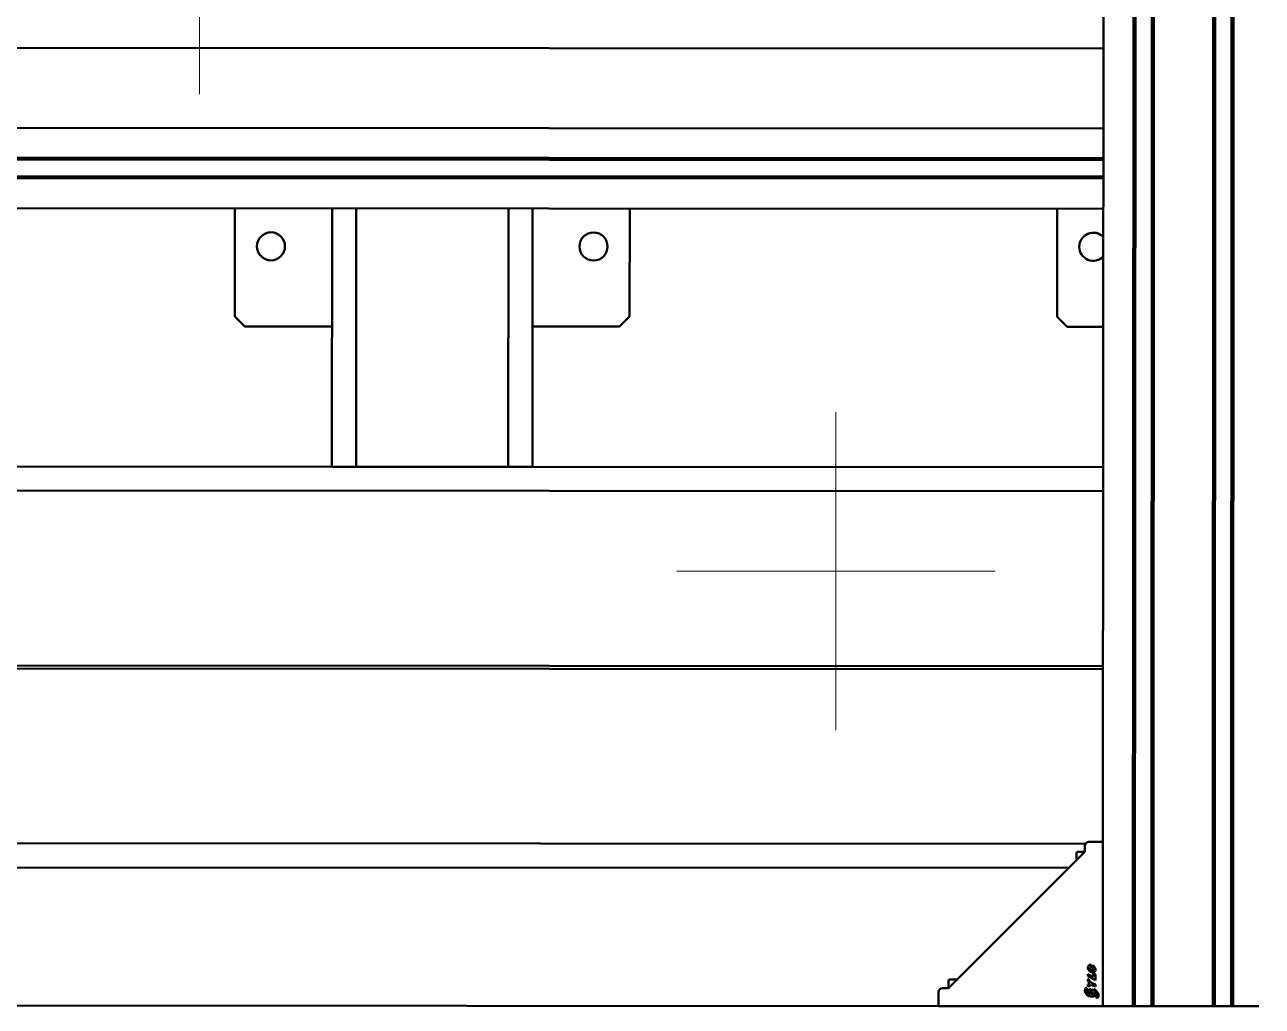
# Model space of a CAD drawing. Header units: millimetres. Extents: x 845401 to 948039, y 511594 to 550263.
# Drawn here: x 914325 to 914943, y 535331 to 535820 of the extents above; entities that cross this region are included whole.
import ezdxf

# ---------------------------------------------------------------- set-up
doc = ezdxf.new("R2010")
doc.units = ezdxf.units.MM
doc.layers.add('00', color=7, linetype='Continuous')
doc.layers.add('A-剖-0.10mm.......SECT-L01', color=255, linetype='Continuous', lineweight=18)
doc.layers.add('可见 (ISO)', color=7, linetype='Continuous', lineweight=50)

# ---------------------------------------------------------------- blocks, each defined once
blk = doc.blocks.new('单件分离新结构核图')
at = {"layer": '可见 (ISO)'}
for p, q in [((4621126.37, 894067.08), (4621126.37, 895166.33)), ((4621141.37, 893985.08), (4621141.37, 895166.33)), ((4621142.37, 893985.08), (4621142.37, 895166.33)), ((4621150.57, 893985.08), (4621150.57, 895166.33)), ((4621151.57, 893985.08), (4621151.57, 895166.33)), ((4621181.17, 893985.08), (4621181.17, 895166.33)), ((4621182.17, 893985.08), (4621182.17, 895166.33)), ((4621190.37, 893985.08), (4621190.37, 895166.33)), ((4621191.37, 893985.08), (4621191.37, 895166.33)), ((4619956.37, 894463.08), (4621126.37, 894463.08)), ((4621126.37, 894423.08), (4619956.37, 894423.08)), ((4621126.37, 894408.28), (4620179.37, 894408.28)), ((4621126.37, 894407.28), (4620179.37, 894407.28)), ((4621126.37, 894399.08), (4620179.37, 894399.08)), ((4621126.37, 894398.08), (4620179.37, 894398.08)), ((4621126.37, 894383.08), (4620179.37, 894383.08)), ((4620693.02, 894383.08), (4620693.02, 894329.08)), ((4620741.52, 894254.08), (4620741.52, 894383.08)), ((4620753.52, 894383.08), (4620753.52, 894254.08)), ((4620829.52, 894383.08), (4620829.52, 894254.08)), ((4620841.52, 894254.08), (4620841.52, 894383.08)), ((4620890.02, 894383.08), (4620890.02, 894329.08)), ((4621103.41, 894383.08), (4621103.41, 894329.08)), ((4620698.02, 894324.08), (4620693.02, 894329.08)), ((4620890.02, 894329.08), (4620885.02, 894324.08)), ((4621108.41, 894324.08), (4621103.41, 894329.08)), ((4620741.02, 894324.08), (4620698.02, 894324.08)), ((4620741.52, 894324.08), (4620741.02, 894324.08)), ((4620842.02, 894324.08), (4620841.52, 894324.08)), ((4620885.02, 894324.08), (4620842.02, 894324.08)), ((4621126.37, 894324.08), (4621108.41, 894324.08)), ((4620443.36, 894254.08), (4620741.52, 894254.08)), ((4620741.52, 894254.08), (4620743.52, 894254.08)), ((4620753.52, 894254.08), (4620743.52, 894254.08)), ((4620753.52, 894254.08), (4620829.52, 894254.08)), ((4620839.52, 894254.08), (4620829.52, 894254.08)), ((4620839.52, 894254.08), (4620841.52, 894254.08)), ((4620841.52, 894254.08), (4621126.37, 894254.08)), ((4621126.37, 894242.08), (4619956.37, 894242.08)), ((4621126.37, 894154.83), (4619956.37, 894154.83)), ((4619956.37, 894153.33), (4621126.37, 894153.33)), ((4621117.63, 894066.08), (4619965.1, 894066.08)), ((4621126.37, 894067.08), (4621119.37, 894067.08)), ((4621126.37, 893985.08), (4621126.37, 894067.08)), ((4621117.37, 894062.08), (4621049.37, 893994.08)), ((4621113.17, 894057.88), (4621113.17, 894061.48)), ((4621113.77, 894062.08), (4621117.37, 894062.08)), ((4621117.37, 894065.08), (4621117.37, 894062.08)), ((4619973.37, 894054.08), (4621109.37, 894054.08)), ((4621120.49, 894004.58), (4621120.49, 894005.68)), ((4621121.14, 894004.18), (4621121.14, 894005.49)), ((4621049.37, 893997.68), (4621049.37, 893994.08)), ((4621049.97, 893998.28), (4621053.57, 893998.28)), ((4621121.74, 893999.7), (4621118.8, 894001.09)), ((4621118.8, 894001.09), (4621118.8, 893999.99)), ((4621118.8, 893999.99), (4621122.74, 893998.13)), ((4621120.67, 893996.69), (4621118.8, 893998.68)), ((4621118.8, 893998.68), (4621118.8, 893997.58)), ((4621118.8, 893997.58), (4621119.92, 893996.39)), ((4621121.74, 894001.35), (4621121.74, 893999.7)), ((4621122.74, 894000.88), (4621121.74, 894001.35)), ((4621122.74, 893998.13), (4621122.74, 894000.88)), ((4621044.37, 893992.08), (4621044.37, 893985.08)), ((4621049.37, 893994.08), (4621046.37, 893994.08)), ((4621118.48, 893993.21), (4621118.31, 893994.3)), ((4621119.92, 893996.39), (4621118.8, 893995.93)), ((4621118.8, 893995.93), (4621118.8, 893994.83)), ((4621118.8, 893994.83), (4621120.67, 893995.59)), ((4621120.42, 893992.5), (4621120.32, 893993.6)), ((4621120.67, 893996.69), (4621122.74, 893995.93)), ((4621122.74, 893994.83), (4621120.67, 893995.59)), ((4621120.71, 893991.73), (4621120.71, 893993.59)), ((4621120.71, 893993.59), (4621122.74, 893992.63)), ((4621120.71, 893991.73), (4621121.2, 893991.48)), ((4621121.2, 893991.48), (4621121.2, 893992.03)), ((4621122.5, 893992.08), (4621122.74, 893992.08)), ((4621122.74, 893994.83), (4621122.74, 893995.93)), ((4621122.74, 893992.63), (4621122.74, 893992.08)), ((4621044.37, 893985.08), (4620038.37, 893985.08)), ((4621044.37, 893985.08), (4621126.37, 893985.08)), ((4621123.22, 893989.06), (4621123.05, 893990.15)), ((4621126.37, 893985.08), (4621128.47, 893985.08)), ((4621141.37, 893985.08), (4621128.47, 893985.08)), ((4621142.37, 893985.08), (4621141.37, 893985.08)), ((4621150.57, 893985.08), (4621142.37, 893985.08)), ((4621151.57, 893985.08), (4621150.57, 893985.08)), ((4621181.17, 893985.08), (4621151.57, 893985.08)), ((4621182.17, 893985.08), (4621181.17, 893985.08)), ((4621190.37, 893985.08), (4621182.17, 893985.08)), ((4621191.37, 893985.08), (4621190.37, 893985.08)), ((4621204.27, 893985.08), (4621191.37, 893985.08))]:
    blk.add_line(p, q, dxfattribs=at)
for centre in [(4620711.02, 894364.08), (4620872.02, 894364.08)]:
    blk.add_circle(centre, 7, dxfattribs=at)
for centre, radius, start, end in [((4621121.41, 894364.08), 7, 44.91174, 315.08826), ((4621119.37, 894065.08), 2, 90, 180), ((4621113.77, 894061.48), 0.6, 90, 180), ((4621049.97, 893997.68), 0.6, 90, 180), ((4621046.37, 893992.08), 2, 90, 180), ((4621119.92, 893992.19), 1.76, 144.62856, 148.90345)]:
    blk.add_arc(centre, radius, start, end, dxfattribs=at)
for centre, major_axis, ratio, start_param, end_param in [((4621120.77, 894003.78), (1.62, -1.48), 0.75, 3.141593, 6.283185), ((4621120.77, 894003.78), (1.62, -1.48), 0.75, 2.310777, 3.141593), ((4621120.77, 894003.78), (0.812, -0.742), 0.5, 3.141593, 6.283185), ((4621120.77, 894003.78), (0.812, -0.742), 0.5, 2.310777, 3.141593), ((4621120.77, 894003.78), (1.62, -1.48), 0.75, 0, 1.981773), ((4621120.77, 894003.78), (0.812, -0.742), 0.5, 0, 1.570796), ((4621120.77, 893991.68), (3.3, -1.99), 0.571429, 3.141593, 4.712389), ((4621120.77, 893991.68), (3.3, -1.99), 0.571429, 2.682976, 3.141593), ((4621120.77, 893991.68), (2.35, -1.42), 0.8, 3.141593, 4.712389), ((4621120.77, 893991.68), (1.62, -1.48), 0.75, 3.141593, 6.283185), ((4621120.77, 893991.68), (1.62, -1.48), 0.75, 2.398043, 3.141593), ((4621120.77, 893991.68), (0.812, -0.742), 0.5, 3.141593, 6.283185), ((4621120.77, 893991.68), (0.812, -0.742), 0.5, 2.398043, 3.141593), ((4621120.77, 893991.68), (0.812, -0.742), 0.5, 0, 1.497305), ((4621120.77, 893991.68), (2.35, -1.42), 0.8, 6.223464, 7.853982), ((4621120.77, 893991.68), (3.3, -1.99), 0.571429, 5.824569, 7.853982), ((4621120.77, 893991.68), (1.62, -1.48), 0.75, 0, 1.09632)]:
    blk.add_ellipse(centre, major_axis=major_axis, ratio=ratio, start_param=start_param, end_param=end_param, dxfattribs=at)
blk = doc.blocks.new('C线')
at = {"layer": 'A-剖-0.10mm.......SECT-L01', "color": 1, "rotation": 359.9712527628268}
blk.add_blockref('单件分离新结构核图', (-3624841.16, -417498.02, 12.69), dxfattribs=at)
blk = doc.blocks.new('BC线平台')
at = {"layer": 'A-剖-0.10mm.......SECT-L01'}
h = blk.add_hatch(dxfattribs=at)
h.set_pattern_fill('CROSS', color=2, scale=50)
h.set_pattern_definition([(0, (691447.87, 341554.85), (317.5, 317.5), [158.75, -476.25]), (90, (691527.24, 341475.47), (-317.5, 317.5), [158.75, -476.25])])
h.paths.add_polyline_path([(791174.13, 370096.42), (802932.03, 370096.42), (802932.03, 366396.42), (791174.13, 366396.42)])

msp = doc.modelspace()

# ---------------------------------------------------------------- block references
at = {"layer": '00'}
for name, p in [('BC线平台', (120688.34, 168041.31, -0.98)), ('C线', (-81869.83, 61162.22))]:
    msp.add_blockref(name, p, dxfattribs=at)

doc.saveas('drawing.dxf')
